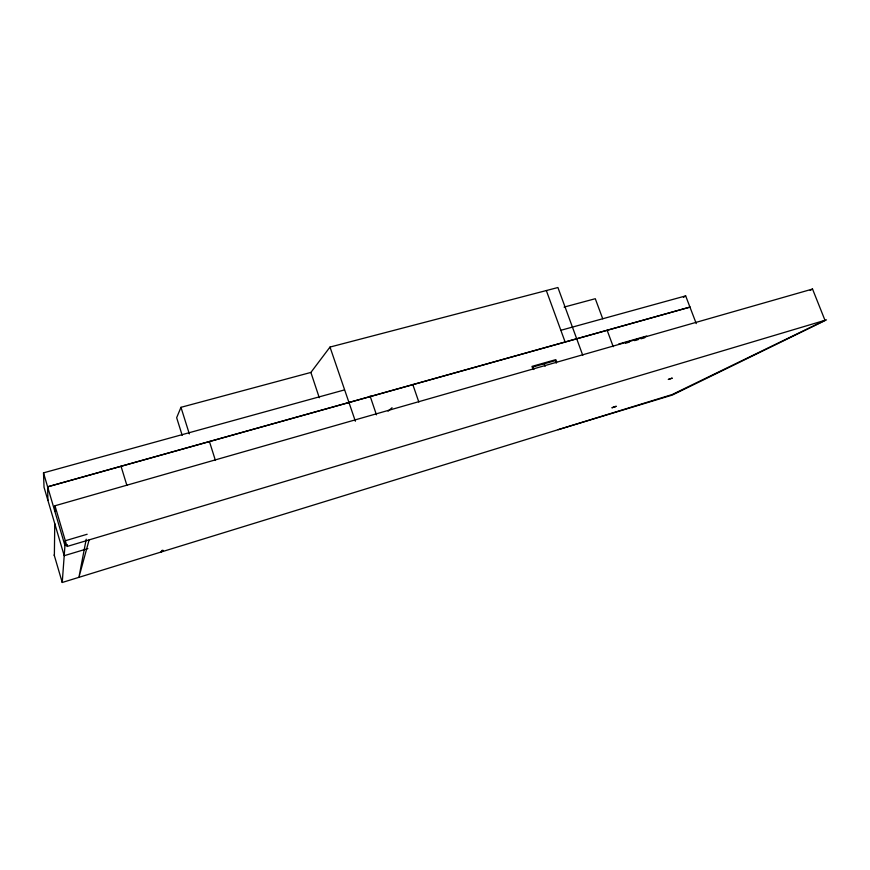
<?xml version="1.0" encoding="UTF-8"?>
<svg xmlns="http://www.w3.org/2000/svg" width="870" height="870" viewBox="0 0 870 870"><rect width="100%" height="100%" fill="white"/><g stroke="black" fill="none" stroke-linecap="round" stroke-linejoin="round"><path stroke-width="1.3" d="M54.364 555.669L54.756 523.642M54.897 511.484L54.973 505.764L812.526 289.047L824.988 320.312L672.129 394.567L62.238 582.476L54.147 554.908M62.238 582.476L65.304 540.738L87.152 534.256M86.206 539.193L78.931 577.288L89.11 539.9M121.039 466.276L126.879 485.362M582.78 355.362L557.92 287.524L330.002 347.065L310.884 372.436L180.971 407.323L176.653 417.698L182.2 435.381M47.622 486.819L689.953 307.099L47.622 486.819L47.904 500.402M162.233 550.231L161.048 552.037L163.103 550.329M388.074 411.195L392.044 407.726M683.428 297.388L685.669 295.898L696.261 323.596M810.166 290.373L812.526 289.047M614.079 407.008C622.344 404.202 605.041 410.368 615.112 406.497M87.881 548.578L64.206 555.702L44.033 487.243L43.5 472.856L344.389 389.945M67.447 544.783L64.945 545.533L43.5 472.856M618.722 344.02L646.671 336.027M625.552 343.215L629.423 342.106M634.578 340.627L638.417 339.528M640.983 338.789L644.822 337.69M560.846 330.296L685.669 295.898M564.086 307.11L595.287 298.714L602.736 318.812M607.151 330.317L613.23 346.695M546.327 290.526L565.13 342.03M556.669 361.963L555.821 359.636L531.983 366.4L532.831 368.749M556.289 363.138L555.364 360.604L532.951 366.966L533.865 369.522M544.196 363.78L545.12 366.313M558.149 429.682L672.314 395.056L826.5 319.856L67.001 546.49L54.973 505.764M412.782 384.453L418.829 402.038M370.076 396.002L376.449 414.827M355.373 421.232L330.002 347.065M310.884 372.436L319.279 397.731M209.409 441.471L215.423 460.469M180.971 407.323L189.334 433.912M668.388 379.44L672.086 378.167L668.388 379.44"/></g></svg>
